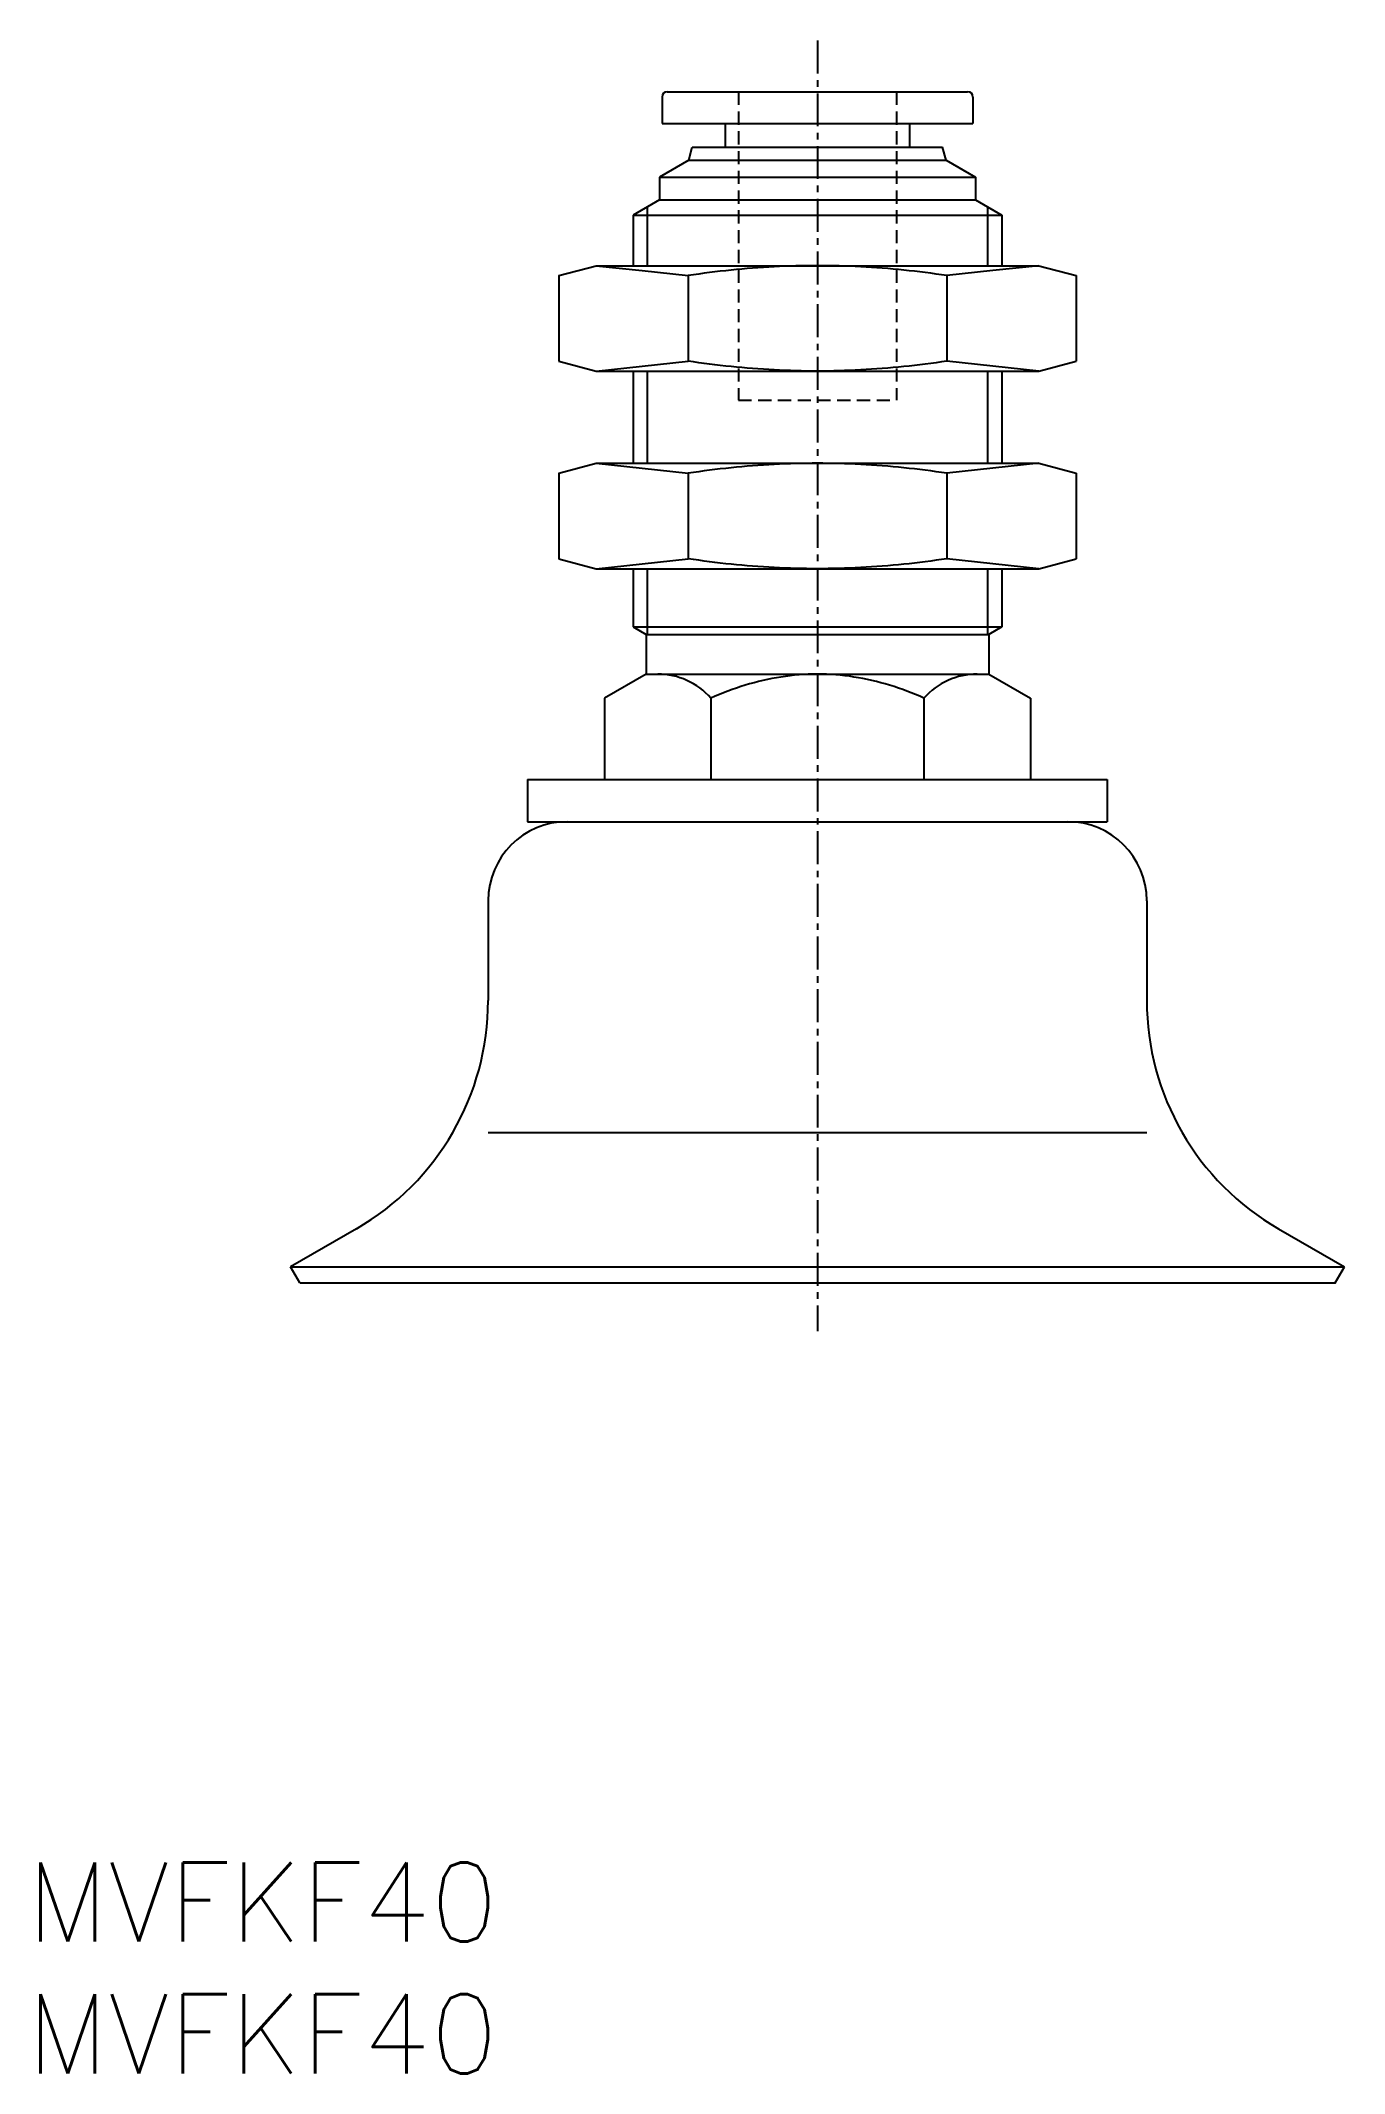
# Model space of a CAD drawing. Extents: x 0.5 to 50, y 0 to 77.1.
import ezdxf

# ---------------------------------------------------------------- set-up
doc = ezdxf.new("R2010")
doc.units = 0
doc.linetypes.add('CENTER', pattern=[2, 1.25, -0.25, 0.25, -0.25])
doc.linetypes.add('DASHED', pattern=[0.75, 0.5, -0.25])
doc.layers.get('0').update_dxf_attribs({"linetype": 'CONTINUOUS'})
doc.layers.add('CENTER', color=1, linetype='CENTER')
doc.styles.get("Standard").update_dxf_attribs({"font": 'txt.shx'})

# ---------------------------------------------------------------- blocks, each defined once
blk = doc.blocks.new('*U24')
at = {"color": 7, "linetype": 'CONTINUOUS'}
blk.add_text('MVFKF40', height=3, dxfattribs=at).set_placement((0, 0))
blk = doc.blocks.new('*U25')
at = {"color": 7, "linetype": 'CONTINUOUS'}
blk.add_text('MVFKF40', height=3, dxfattribs=at).set_placement((0, 5))

msp = doc.modelspace()

# ---------------------------------------------------------------- linework, layer by layer
at = {"color": 7, "linetype": 'CONTINUOUS'}
for p, q in [((24.10001, 74.99999), (24.10001, 73.99999)), ((24.30001, 75.19999), (35.69999, 75.19999)), ((35.89999, 74.99999), (35.89999, 73.99999)), ((24.10001, 73.99999), (35.89999, 73.99999)), ((26.5, 73.99999), (26.5, 73.1)), ((33.5, 73.99999), (33.5, 73.1)), ((25.11605, 72.59998), (24.00002, 71.95564)), ((25.11601, 72.6), (25.24998, 73.1)), ((25.11603, 72.6), (34.88397, 72.6)), ((25.25, 73.1), (34.75, 73.1)), ((34.88397, 72.59999), (34.74999, 73.09999)), ((34.88399, 72.59999), (36, 71.95566)), ((24, 71.95565), (24, 71.1)), ((24, 71.95565), (36, 71.95565)), ((36, 71.95565), (36, 71.1)), ((24.00001, 71.10001), (23, 70.52266)), ((24, 71.1), (36, 71.1)), ((36.00003, 71.09998), (37.00002, 70.52264)), ((23, 70.52264), (23, 68.6)), ((23, 70.52264), (37, 70.52264)), ((23.5415, 70.83527), (23.5415, 68.6)), ((36.4585, 70.83527), (36.4585, 68.6)), ((37, 70.52264), (37, 68.6)), ((20.18504, 68.22085), (21.6, 68.59999)), ((20.18506, 68.22086), (20.18506, 64.97913)), ((21.60001, 68.6), (38.39999, 68.6)), ((25.09253, 68.22086), (25.09253, 64.97913)), ((34.90747, 68.22086), (34.90747, 64.97913)), ((38.39998, 68.6), (39.81494, 68.22086)), ((39.81494, 68.22086), (39.81494, 64.97913)), ((20.18504, 64.97913), (21.6, 64.6)), ((38.40001, 64.6), (39.81494, 64.97913)), ((21.60001, 64.6), (38.39999, 64.6)), ((23, 64.6), (23, 61.1)), ((23.5415, 64.6), (23.5415, 61.1)), ((36.4585, 64.6), (36.4585, 61.1)), ((37, 64.6), (37, 61.1)), ((20.18505, 60.72086), (21.59999, 61.09999)), ((21.60001, 61.1), (38.39999, 61.1)), ((38.39999, 61.1), (39.81495, 60.72086)), ((20.18506, 60.72086), (20.18506, 57.47913)), ((25.09253, 60.72086), (25.09253, 57.47913)), ((34.90747, 60.72086), (34.90747, 57.47913)), ((39.81494, 60.72086), (39.81494, 57.47913)), ((20.18504, 57.47913), (21.6, 57.09999)), ((21.60001, 57.1), (38.39999, 57.1)), ((23, 57.1), (23, 54.88866)), ((23.5415, 57.1), (23.5415, 54.6)), ((36.4585, 57.1), (36.4585, 54.6)), ((37, 57.1), (37, 54.88866)), ((38.40001, 57.09999), (39.81494, 57.47912)), ((23, 54.88866), (37, 54.88866)), ((23.00002, 54.88867), (23.50003, 54.59999)), ((37.00001, 54.88868), (36.50001, 54.6)), ((23.5, 54.6), (23.5, 53.1)), ((23.5, 54.6), (36.5, 54.6)), ((36.5, 54.6), (36.5, 53.1)), ((23.5, 53.09999), (21.91712, 52.18611)), ((23.5, 53.1), (36.5, 53.1)), ((36.50003, 53.09999), (38.08291, 52.18611)), ((21.91708, 52.1861), (21.91708, 49.1)), ((25.95856, 52.1861), (25.95856, 49.1)), ((34.04144, 52.1861), (34.04144, 49.1)), ((38.08292, 52.1861), (38.08292, 49.1)), ((19, 49.1), (41, 49.1)), ((19, 49.1), (19, 47.5)), ((41, 49.1), (41, 47.5)), ((19, 47.5), (41, 47.5)), ((17.5, 44.5), (17.5, 40.70992)), ((42.5, 44.5), (42.5, 40.70992)), ((17.5, 35.709923), (42.5, 35.709923)), ((12.5, 32.049667), (10, 30.606003)), ((47.5, 32.049667), (50, 30.606003)), ((10.34987, 30), (10, 30.606003)), ((10, 30.606003), (50, 30.606003)), ((49.65013, 30), (50, 30.606003)), ((10.34987, 30), (49.65013, 30))]:
    msp.add_line(p, q, dxfattribs=at)
at = {"color": 3, "linetype": 'DASHED'}
for p, q in [((27, 75.19999), (27, 63.49999)), ((33, 75.19999), (33, 63.49999)), ((27, 63.49999), (33, 63.49999))]:
    msp.add_line(p, q, dxfattribs=at)
at = {"color": 7, "linetype": 'CONTINUOUS'}
for points in [[(21.60001, 68.6), (23.34627, 68.41043), (25.09253, 68.22086)], [(38.39999, 68.6), (36.65373, 68.41043), (34.90747, 68.22086)], [(21.60001, 64.6), (23.34627, 64.78957), (25.09253, 64.97913)], [(38.39999, 64.6), (36.65373, 64.78957), (34.90747, 64.97913)], [(21.60001, 61.1), (23.34627, 60.91043), (25.09253, 60.72086)], [(38.39999, 61.1), (36.65373, 60.91043), (34.90747, 60.72086)], [(21.60001, 57.1), (23.34627, 57.28957), (25.09253, 57.47913)], [(38.39999, 57.1), (36.65373, 57.28957), (34.90747, 57.47913)]]:
    msp.add_lwpolyline(points, dxfattribs=at)
for points in [[(34.90747, 68.22086, 0.025378871), (31.64263, 68.55736, 0.025955738), (28.35779, 68.55738, 0.025382137), (25.09253, 68.22086)], [(34.90747, 64.97913, -0.025378871), (31.64263, 64.64264, -0.025955738), (28.35779, 64.64262, -0.025382137), (25.09253, 64.97913)], [(34.90747, 60.72086, 0.025378871), (31.64263, 61.05736, 0.025955738), (28.35779, 61.05738, 0.025382137), (25.09253, 60.72086)], [(34.90747, 57.47913, -0.025378871), (31.64263, 57.14264, -0.025955738), (28.35779, 57.14262, -0.025382137), (25.09253, 57.47913)], [(34.04144, 52.1861, 0.067070613), (31.38495, 52.98979, 0.079618247), (28.61343, 52.98954, 0.067027374), (25.95856, 52.1861)]]:
    msp.add_lwpolyline(points, format="xyb", dxfattribs=at)
for centre, radius, start, end in [((24.30001, 74.99999), 0.2, 90, 180), ((35.69999, 74.99999), 0.2, 0, 90), ((23.93784, 50.409), 2.690985, 41.32951, 90), ((36.06216, 50.409), 2.690985, 90, 138.67049), ((20.5, 44.5), 3, 90, 180), ((39.5, 44.5), 3, 0, 90), ((7.5, 40.70992), 10, 300, 0), ((52.5, 40.70992), 10, 179.99999, 240.00001)]:
    msp.add_arc(centre, radius, start, end, dxfattribs=at)
msp.add_point((49.65012, 30), dxfattribs=at)
at = {"layer": 'CENTER', "color": 1, "linetype": 'CENTER'}
msp.add_line((30, 77.13916), (30, 28.160268), dxfattribs=at)

# ---------------------------------------------------------------- block references
at = {"color": 7, "linetype": 'CONTINUOUS'}
for name in ['*U25', '*U24']:
    msp.add_blockref(name, (0, 0), dxfattribs=at)

doc.saveas('drawing.dxf')
